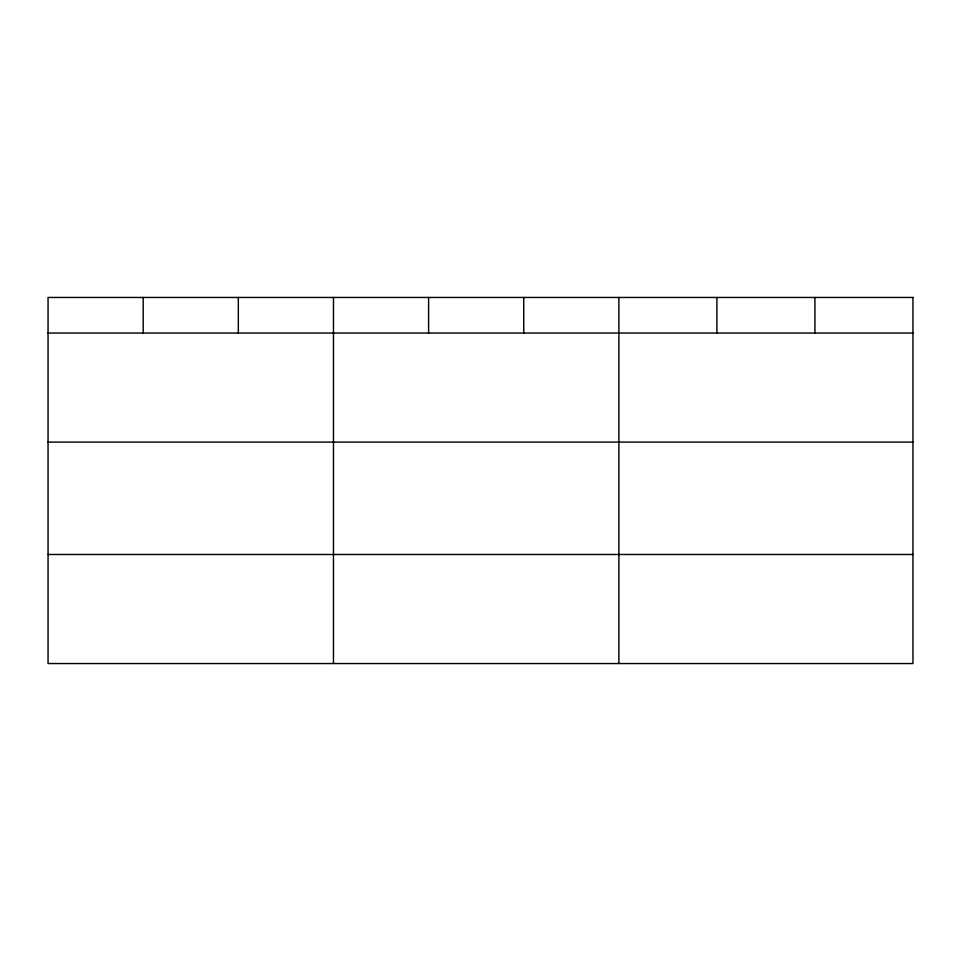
<?xml version="1.0" encoding="UTF-8"?>
<svg xmlns="http://www.w3.org/2000/svg" width="961" height="961" viewBox="0 0 961 961"><rect width="100%" height="100%" fill="white"/><g stroke="black" fill="none" stroke-linecap="round" stroke-linejoin="round"><path stroke-width="1.44" d="M48.05 333.047L912.95 333.047M48.05 442.108L912.95 442.108M48.05 554.485L912.95 554.485M814.928 297.454L814.928 333.047M716.906 297.454L716.906 333.047M618.884 297.454L618.884 663.546M523.745 297.454L523.745 333.047M428.606 297.454L428.606 333.047M333.467 297.454L333.467 663.546M238.328 297.454L238.328 333.047M143.189 297.454L143.189 333.047M912.95 297.454L48.05 297.454L48.05 663.546L912.95 663.546L912.95 297.454"/></g></svg>
